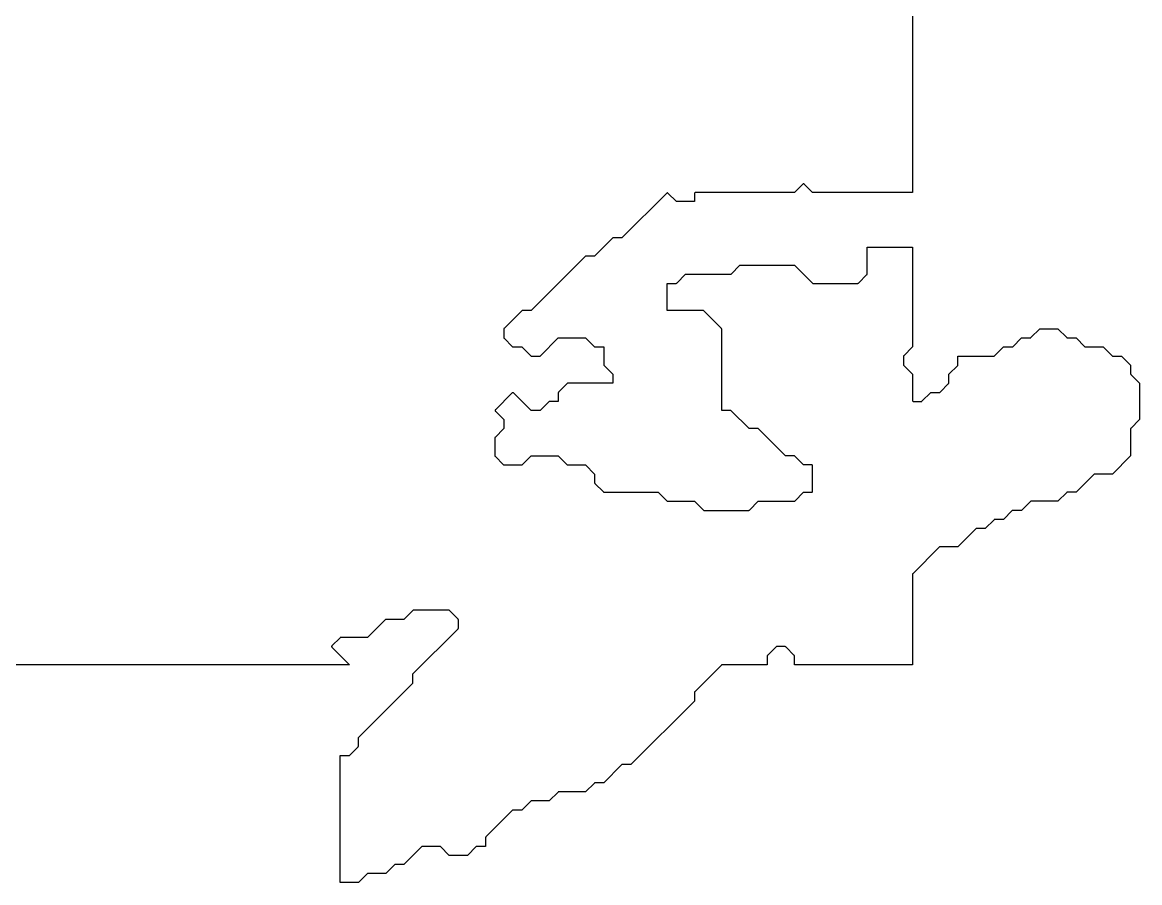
# Model space of a CAD drawing. Header units: metres. Extents: x 0 to 799, y 1 to 1100.
# Drawn here: x 641 to 764, y 181 to 275.8 of the extents above; entities that cross this region are included whole.
import ezdxf

# ---------------------------------------------------------------- set-up
doc = ezdxf.new("R2010")
doc.units = ezdxf.units.M
doc.layers.add('forest', color=7, linetype='Continuous')

msp = doc.modelspace()

# ---------------------------------------------------------------- linework, layer by layer
at = {"layer": 'forest', "color": 191}
msp.add_lwpolyline([(739, 278), (739, 257), (739, 257), (739, 257), (728, 257), (728, 257), (728, 257), (727.07, 257.93), (727.06, 257.94), (727.06, 257.94), (727.05, 257.95), (727.04, 257.95), (727.03, 257.95), (727.02, 257.96), (727.01, 257.96), (727, 257.96), (726.99, 257.96), (726.98, 257.96), (726.97, 257.95), (726.96, 257.95), (726.95, 257.95), (726.94, 257.94), (726.94, 257.94), (726.93, 257.93), (726, 257), (726, 257), (726, 257), (715.1, 257), (715.09, 257), (715.08, 257), (715.07, 257), (715.06, 256.99), (715.05, 256.99), (715.04, 256.98), (715.04, 256.98), (715.03, 256.97), (715.02, 256.96), (715.02, 256.96), (715.01, 256.95), (715.01, 256.94), (715, 256.93), (715, 256.92), (715, 256.91), (715, 256.9), (715, 256), (715, 256), (715, 256), (713, 256), (713, 256), (713, 256), (712.07, 256.93), (712.06, 256.94), (712.06, 256.94), (712.05, 256.95), (712.04, 256.95), (712.03, 256.95), (712.02, 256.96), (712.01, 256.96), (712, 256.96), (711.99, 256.96), (711.98, 256.96), (711.97, 256.95), (711.96, 256.95), (711.95, 256.95), (711.94, 256.94), (711.94, 256.94), (711.93, 256.93), (707, 252), (707, 252), (707, 252), (706.04, 252), (706.03, 252), (706.02, 252), (706.01, 252), (706, 251.99), (705.99, 251.99), (705.99, 251.98), (705.98, 251.98), (705.97, 251.97), (704, 250), (704, 250), (704, 250), (703.04, 250), (703.03, 250), (703.02, 250), (703.01, 250), (703, 249.99), (702.99, 249.99), (702.99, 249.98), (702.98, 249.98), (702.97, 249.97), (697, 244), (697, 244), (697, 244), (696.04, 244), (696.03, 244), (696.02, 244), (696.01, 244), (696, 243.99), (695.99, 243.99), (695.99, 243.98), (695.98, 243.98), (695.97, 243.97), (694.03, 242.03), (694.02, 242.02), (694.02, 242.01), (694.01, 242.01), (694.01, 242), (694, 241.99), (694, 241.98), (694, 241.97), (694, 241.96), (694, 241.04), (694, 241.03), (694, 241.02), (694, 241.01), (694.01, 241), (694.01, 240.99), (694.02, 240.99), (694.02, 240.98), (694.03, 240.97), (694.97, 240.03), (694.98, 240.02), (694.99, 240.02), (694.99, 240.01), (695, 240.01), (695.01, 240), (695.02, 240), (695.03, 240), (695.04, 240), (696, 240), (696, 240), (696, 240), (696.97, 239.03), (696.98, 239.02), (696.99, 239.02), (696.99, 239.01), (697, 239.01), (697.01, 239), (697.02, 239), (697.03, 239), (697.04, 239), (697.96, 239), (697.97, 239), (697.98, 239), (697.99, 239), (698, 239.01), (698.01, 239.01), (698.01, 239.02), (698.02, 239.02), (698.03, 239.03), (700, 241), (700, 241), (700, 241), (703, 241), (703, 241), (703, 241), (703.97, 240.03), (703.98, 240.02), (703.99, 240.02), (703.99, 240.01), (704, 240.01), (704.01, 240), (704.02, 240), (704.03, 240), (704.04, 240), (705, 240), (705, 240), (705, 240), (705, 238.04), (705, 238.03), (705, 238.02), (705, 238.01), (705.01, 238), (705.01, 237.99), (705.02, 237.99), (705.02, 237.98), (705.03, 237.97), (706, 237), (706, 237), (706, 237), (706, 236), (706, 236), (706, 236), (701.04, 236), (701.03, 236), (701.02, 236), (701.01, 236), (701, 235.99), (700.99, 235.99), (700.99, 235.98), (700.98, 235.98), (700.97, 235.97), (700.03, 235.03), (700.02, 235.02), (700.02, 235.01), (700.01, 235.01), (700.01, 235), (700, 234.99), (700, 234.98), (700, 234.97), (700, 234.96), (700, 234), (700, 234), (700, 234), (699.04, 234), (699.03, 234), (699.02, 234), (699.01, 234), (699, 233.99), (698.99, 233.99), (698.99, 233.98), (698.98, 233.98), (698.97, 233.97), (698, 233), (698, 233), (698, 233), (697, 233), (697, 233), (697, 233), (695.07, 234.93), (695.06, 234.94), (695.06, 234.94), (695.05, 234.95), (695.04, 234.95), (695.03, 234.95), (695.02, 234.96), (695.01, 234.96), (695, 234.96), (694.99, 234.96), (694.98, 234.96), (694.97, 234.95), (694.96, 234.95), (694.95, 234.95), (694.94, 234.94), (694.94, 234.94), (694.93, 234.93), (693.07, 233.07), (693.06, 233.06), (693.06, 233.06), (693.05, 233.05), (693.05, 233.04), (693.05, 233.03), (693.04, 233.02), (693.04, 233.01), (693.04, 233), (693.04, 232.99), (693.04, 232.98), (693.05, 232.97), (693.05, 232.96), (693.05, 232.95), (693.06, 232.94), (693.06, 232.94), (693.07, 232.93), (694, 232), (694, 232), (694, 232), (694, 231), (694, 231), (694, 231), (693.03, 230.03), (693.02, 230.02), (693.02, 230.01), (693.01, 230.01), (693.01, 230), (693, 229.99), (693, 229.98), (693, 229.97), (693, 229.96), (693, 228.04), (693, 228.03), (693, 228.02), (693, 228.01), (693.01, 228), (693.01, 227.99), (693.02, 227.99), (693.02, 227.98), (693.03, 227.97), (693.97, 227.03), (693.98, 227.02), (693.99, 227.02), (693.99, 227.01), (694, 227.01), (694.01, 227), (694.02, 227), (694.03, 227), (694.04, 227), (695.96, 227), (695.97, 227), (695.98, 227), (695.99, 227), (696, 227.01), (696.01, 227.01), (696.01, 227.02), (696.02, 227.02), (696.03, 227.03), (697, 228), (697, 228), (697, 228), (700, 228), (700, 228), (700, 228), (700.97, 227.03), (700.98, 227.02), (700.99, 227.02), (700.99, 227.01), (701, 227.01), (701.01, 227), (701.02, 227), (701.03, 227), (701.04, 227), (703, 227), (703, 227), (703, 227), (704, 226), (704, 226), (704, 226), (704, 225.04), (704, 225.03), (704, 225.02), (704, 225.01), (704.01, 225), (704.01, 224.99), (704.02, 224.99), (704.02, 224.98), (704.03, 224.97), (704.97, 224.03), (704.98, 224.02), (704.99, 224.02), (704.99, 224.01), (705, 224.01), (705.01, 224), (705.02, 224), (705.03, 224), (705.04, 224), (711, 224), (711, 224), (711, 224), (711.97, 223.03), (711.98, 223.02), (711.99, 223.02), (711.99, 223.01), (712, 223.01), (712.01, 223), (712.02, 223), (712.03, 223), (712.04, 223), (715, 223), (715, 223), (715, 223), (715.97, 222.03), (715.98, 222.02), (715.99, 222.02), (715.99, 222.01), (716, 222.01), (716.01, 222), (716.02, 222), (716.03, 222), (716.04, 222), (720.96, 222), (720.97, 222), (720.98, 222), (720.99, 222), (721, 222.01), (721.01, 222.01), (721.01, 222.02), (721.02, 222.02), (721.03, 222.03), (722, 223), (722, 223), (722, 223), (725.96, 223), (725.97, 223), (725.98, 223), (725.99, 223), (726, 223.01), (726.01, 223.01), (726.01, 223.02), (726.02, 223.02), (726.03, 223.03), (727, 224), (727, 224), (727, 224), (727.9, 224), (727.91, 224), (727.92, 224), (727.93, 224), (727.94, 224.01), (727.95, 224.01), (727.96, 224.02), (727.96, 224.02), (727.97, 224.03), (727.98, 224.04), (727.98, 224.04), (727.99, 224.05), (727.99, 224.06), (728, 224.07), (728, 224.08), (728, 224.09), (728, 224.1), (728, 226.9), (728, 226.91), (728, 226.92), (728, 226.93), (727.99, 226.94), (727.99, 226.95), (727.98, 226.96), (727.98, 226.96), (727.97, 226.97), (727.96, 226.98), (727.96, 226.98), (727.95, 226.99), (727.94, 226.99), (727.93, 227), (727.92, 227), (727.91, 227), (727.9, 227), (727, 227), (727, 227), (727, 227), (726.03, 227.97), (726.02, 227.98), (726.01, 227.98), (726.01, 227.99), (726, 227.99), (725.99, 228), (725.98, 228), (725.97, 228), (725.96, 228), (725, 228), (725, 228), (725, 228), (722.03, 230.97), (722.02, 230.98), (722.01, 230.98), (722.01, 230.99), (722, 230.99), (721.99, 231), (721.98, 231), (721.97, 231), (721.96, 231), (721, 231), (721, 231), (721, 231), (719.03, 232.97), (719.02, 232.98), (719.01, 232.98), (719.01, 232.99), (719, 232.99), (718.99, 233), (718.98, 233), (718.97, 233), (718.96, 233), (718, 233), (718, 233), (718, 233), (718, 241.96), (718, 241.97), (718, 241.98), (718, 241.99), (717.99, 242), (717.99, 242.01), (717.98, 242.01), (717.98, 242.02), (717.97, 242.03), (716.03, 243.97), (716.02, 243.98), (716.01, 243.98), (716.01, 243.99), (716, 243.99), (715.99, 244), (715.98, 244), (715.97, 244), (715.96, 244), (712, 244), (712, 244), (712, 244), (712, 247), (712, 247), (712, 247), (712.96, 247), (712.97, 247), (712.98, 247), (712.99, 247), (713, 247.01), (713.01, 247.01), (713.01, 247.02), (713.02, 247.02), (713.03, 247.03), (714, 248), (714, 248), (714, 248), (718.96, 248), (718.97, 248), (718.98, 248), (718.99, 248), (719, 248.01), (719.01, 248.01), (719.01, 248.02), (719.02, 248.02), (719.03, 248.03), (720, 249), (720, 249), (720, 249), (726, 249), (726, 249), (726, 249), (727.97, 247.03), (727.98, 247.02), (727.99, 247.02), (727.99, 247.01), (728, 247.01), (728.01, 247), (728.02, 247), (728.03, 247), (728.04, 247), (732.96, 247), (732.97, 247), (732.98, 247), (732.99, 247), (733, 247.01), (733.01, 247.01), (733.01, 247.02), (733.02, 247.02), (733.03, 247.03), (733.97, 247.97), (733.98, 247.98), (733.98, 247.99), (733.99, 247.99), (733.99, 248), (734, 248.01), (734, 248.02), (734, 248.03), (734, 248.04), (734, 251), (734, 251), (734, 251), (739, 251), (739, 251), (739, 251), (739, 240), (739, 240), (739, 240), (738.03, 239.03), (738.02, 239.02), (738.02, 239.01), (738.01, 239.01), (738.01, 239), (738, 238.99), (738, 238.98), (738, 238.97), (738, 238.96), (738, 238.04), (738, 238.03), (738, 238.02), (738, 238.01), (738.01, 238), (738.01, 237.99), (738.02, 237.99), (738.02, 237.98), (738.03, 237.97), (739, 237), (739, 237), (739, 237), (739, 234.1), (739, 234.09), (739, 234.08), (739, 234.07), (739.01, 234.06), (739.01, 234.05), (739.02, 234.04), (739.02, 234.04), (739.03, 234.03), (739.04, 234.02), (739.04, 234.02), (739.05, 234.01), (739.06, 234.01), (739.07, 234), (739.08, 234), (739.09, 234), (739.1, 234), (739.96, 234), (739.97, 234), (739.98, 234), (739.99, 234), (740, 234.01), (740.01, 234.01), (740.01, 234.02), (740.02, 234.02), (740.03, 234.03), (741, 235), (741, 235), (741, 235), (741.96, 235), (741.97, 235), (741.98, 235), (741.99, 235), (742, 235.01), (742.01, 235.01), (742.01, 235.02), (742.02, 235.02), (742.03, 235.03), (742.97, 235.97), (742.98, 235.98), (742.98, 235.99), (742.99, 235.99), (742.99, 236), (743, 236.01), (743, 236.02), (743, 236.03), (743, 236.04), (743, 237), (743, 237), (743, 237), (743.97, 237.97), (743.98, 237.98), (743.98, 237.99), (743.99, 237.99), (743.99, 238), (744, 238.01), (744, 238.02), (744, 238.03), (744, 238.04), (744, 239), (744, 239), (744, 239), (747.96, 239), (747.97, 239), (747.98, 239), (747.99, 239), (748, 239.01), (748.01, 239.01), (748.01, 239.02), (748.02, 239.02), (748.03, 239.03), (749, 240), (749, 240), (749, 240), (749.96, 240), (749.97, 240), (749.98, 240), (749.99, 240), (750, 240.01), (750.01, 240.01), (750.01, 240.02), (750.02, 240.02), (750.03, 240.03), (751, 241), (751, 241), (751, 241), (751.96, 241), (751.97, 241), (751.98, 241), (751.99, 241), (752, 241.01), (752.01, 241.01), (752.01, 241.02), (752.02, 241.02), (752.03, 241.03), (753, 242), (753, 242), (753, 242), (755, 242), (755, 242), (755, 242), (755.97, 241.03), (755.98, 241.02), (755.99, 241.02), (755.99, 241.01), (756, 241.01), (756.01, 241), (756.02, 241), (756.03, 241), (756.04, 241), (757, 241), (757, 241), (757, 241), (757.97, 240.03), (757.98, 240.02), (757.99, 240.02), (757.99, 240.01), (758, 240.01), (758.01, 240), (758.02, 240), (758.03, 240), (758.04, 240), (760, 240), (760, 240), (760, 240), (760.97, 239.03), (760.98, 239.02), (760.99, 239.02), (760.99, 239.01), (761, 239.01), (761.01, 239), (761.02, 239), (761.03, 239), (761.04, 239), (762, 239), (762, 239), (762, 239), (763, 238), (763, 238), (763, 238), (763, 237.04), (763, 237.03), (763, 237.02), (763, 237.01), (763.01, 237), (763.01, 236.99), (763.02, 236.99), (763.02, 236.98), (763.03, 236.97), (764, 236), (764, 236), (764, 236), (764, 232), (764, 232), (764, 232), (763.03, 231.03), (763.02, 231.02), (763.02, 231.01), (763.01, 231.01), (763.01, 231), (763, 230.99), (763, 230.98), (763, 230.97), (763, 230.96), (763, 228), (763, 228), (763, 228), (761, 226), (761, 226), (761, 226), (759.04, 226), (759.03, 226), (759.02, 226), (759.01, 226), (759, 225.99), (758.99, 225.99), (758.99, 225.98), (758.98, 225.98), (758.97, 225.97), (757, 224), (757, 224), (757, 224), (756.04, 224), (756.03, 224), (756.02, 224), (756.01, 224), (756, 223.99), (755.99, 223.99), (755.99, 223.98), (755.98, 223.98), (755.97, 223.97), (755, 223), (755, 223), (755, 223), (752.04, 223), (752.03, 223), (752.02, 223), (752.01, 223), (752, 222.99), (751.99, 222.99), (751.99, 222.98), (751.98, 222.98), (751.97, 222.97), (751, 222), (751, 222), (751, 222), (750.04, 222), (750.03, 222), (750.02, 222), (750.01, 222), (750, 221.99), (749.99, 221.99), (749.99, 221.98), (749.98, 221.98), (749.97, 221.97), (749, 221), (749, 221), (749, 221), (748.04, 221), (748.03, 221), (748.02, 221), (748.01, 221), (748, 220.99), (747.99, 220.99), (747.99, 220.98), (747.98, 220.98), (747.97, 220.97), (747, 220), (747, 220), (747, 220), (746.04, 220), (746.03, 220), (746.02, 220), (746.01, 220), (746, 219.99), (745.99, 219.99), (745.99, 219.98), (745.98, 219.98), (745.97, 219.97), (744, 218), (744, 218), (744, 218), (742.04, 218), (742.03, 218), (742.02, 218), (742.01, 218), (742, 217.99), (741.99, 217.99), (741.99, 217.98), (741.98, 217.98), (741.97, 217.97), (739.03, 215.03), (739.02, 215.02), (739.02, 215.01), (739.01, 215.01), (739.01, 215), (739, 214.99), (739, 214.98), (739, 214.97), (739, 214.96), (739, 205), (739, 205), (739, 205), (726, 205), (726, 205), (726, 205), (726, 205.96), (726, 205.97), (726, 205.98), (726, 205.99), (725.99, 206), (725.99, 206.01), (725.98, 206.01), (725.98, 206.02), (725.97, 206.03), (725.03, 206.97), (725.02, 206.98), (725.01, 206.98), (725.01, 206.99), (725, 206.99), (724.99, 207), (724.98, 207), (724.97, 207), (724.96, 207), (724.04, 207), (724.03, 207), (724.02, 207), (724.01, 207), (724, 206.99), (723.99, 206.99), (723.99, 206.98), (723.98, 206.98), (723.97, 206.97), (723.03, 206.03), (723.02, 206.02), (723.02, 206.01), (723.01, 206.01), (723.01, 206), (723, 205.99), (723, 205.98), (723, 205.97), (723, 205.96), (723, 205), (723, 205), (723, 205), (718.04, 205), (718.03, 205), (718.02, 205), (718.01, 205), (718, 204.99), (717.99, 204.99), (717.99, 204.98), (717.98, 204.98), (717.97, 204.97), (715.03, 202.03), (715.02, 202.02), (715.02, 202.01), (715.01, 202.01), (715.01, 202), (715, 201.99), (715, 201.98), (715, 201.97), (715, 201.96), (715, 201), (715, 201), (715, 201), (708, 194), (708, 194), (708, 194), (707.04, 194), (707.03, 194), (707.02, 194), (707.01, 194), (707, 193.99), (706.99, 193.99), (706.99, 193.98), (706.98, 193.98), (706.97, 193.97), (705, 192), (705, 192), (705, 192), (704.04, 192), (704.03, 192), (704.02, 192), (704.01, 192), (704, 191.99), (703.99, 191.99), (703.99, 191.98), (703.98, 191.98), (703.97, 191.97), (703, 191), (703, 191), (703, 191), (700.04, 191), (700.03, 191), (700.02, 191), (700.01, 191), (700, 190.99), (699.99, 190.99), (699.99, 190.98), (699.98, 190.98), (699.97, 190.97), (699, 190), (699, 190), (699, 190), (697.04, 190), (697.03, 190), (697.02, 190), (697.01, 190), (697, 189.99), (696.99, 189.99), (696.99, 189.98), (696.98, 189.98), (696.97, 189.97), (696, 189), (696, 189), (696, 189), (695.04, 189), (695.03, 189), (695.02, 189), (695.01, 189), (695, 188.99), (694.99, 188.99), (694.99, 188.98), (694.98, 188.98), (694.97, 188.97), (692.03, 186.03), (692.02, 186.02), (692.02, 186.01), (692.01, 186.01), (692.01, 186), (692, 185.99), (692, 185.98), (692, 185.97), (692, 185.96), (692, 185), (692, 185), (692, 185), (691.04, 185), (691.03, 185), (691.02, 185), (691.01, 185), (691, 184.99), (690.99, 184.99), (690.99, 184.98), (690.98, 184.98), (690.97, 184.97), (690, 184), (690, 184), (690, 184), (688, 184), (688, 184), (688, 184), (687.03, 184.97), (687.02, 184.98), (687.01, 184.98), (687.01, 184.99), (687, 184.99), (686.99, 185), (686.98, 185), (686.97, 185), (686.96, 185), (685.04, 185), (685.03, 185), (685.02, 185), (685.01, 185), (685, 184.99), (684.99, 184.99), (684.99, 184.98), (684.98, 184.98), (684.97, 184.97), (683, 183), (683, 183), (683, 183), (682.04, 183), (682.03, 183), (682.02, 183), (682.01, 183), (682, 182.99), (681.99, 182.99), (681.99, 182.98), (681.98, 182.98), (681.97, 182.97), (681, 182), (681, 182), (681, 182), (679.04, 182), (679.03, 182), (679.02, 182), (679.01, 182), (679, 181.99), (678.99, 181.99), (678.99, 181.98), (678.98, 181.98), (678.97, 181.97), (678, 181), (678, 181), (678, 181), (676, 181), (676, 181), (676, 181), (676, 195), (676, 195), (676, 195), (676.96, 195), (676.97, 195), (676.98, 195), (676.99, 195), (677, 195.01), (677.01, 195.01), (677.01, 195.02), (677.02, 195.02), (677.03, 195.03), (677.97, 195.97), (677.98, 195.98), (677.98, 195.99), (677.99, 195.99), (677.99, 196), (678, 196.01), (678, 196.02), (678, 196.03), (678, 196.04), (678, 197), (678, 197), (678, 197), (683.97, 202.97), (683.98, 202.98), (683.98, 202.99), (683.99, 202.99), (683.99, 203), (684, 203.01), (684, 203.02), (684, 203.03), (684, 203.04), (684, 204), (684, 204), (684, 204), (688.97, 208.97), (688.98, 208.98), (688.98, 208.99), (688.99, 208.99), (688.99, 209), (689, 209.01), (689, 209.02), (689, 209.03), (689, 209.04), (689, 209.96), (689, 209.97), (689, 209.98), (689, 209.99), (688.99, 210), (688.99, 210.01), (688.98, 210.01), (688.98, 210.02), (688.97, 210.03), (688.03, 210.97), (688.02, 210.98), (688.01, 210.98), (688.01, 210.99), (688, 210.99), (687.99, 211), (687.98, 211), (687.97, 211), (687.96, 211), (684.04, 211), (684.03, 211), (684.02, 211), (684.01, 211), (684, 210.99), (683.99, 210.99), (683.99, 210.98), (683.98, 210.98), (683.97, 210.97), (683, 210), (683, 210), (683, 210), (681.04, 210), (681.03, 210), (681.02, 210), (681.01, 210), (681, 209.99), (680.99, 209.99), (680.99, 209.98), (680.98, 209.98), (680.97, 209.97), (679, 208), (679, 208), (679, 208), (676.04, 208), (676.03, 208), (676.02, 208), (676.01, 208), (676, 207.99), (675.99, 207.99), (675.99, 207.98), (675.98, 207.98), (675.97, 207.97), (675.07, 207.07), (675.06, 207.06), (675.06, 207.06), (675.05, 207.05), (675.05, 207.04), (675.05, 207.03), (675.04, 207.02), (675.04, 207.01), (675.04, 207), (675.04, 206.99), (675.04, 206.98), (675.05, 206.97), (675.05, 206.96), (675.05, 206.95), (675.06, 206.94), (675.06, 206.94), (675.07, 206.93), (677, 205), (677, 205), (677, 205), (637, 205)], dxfattribs=at)

doc.saveas('drawing.dxf')
